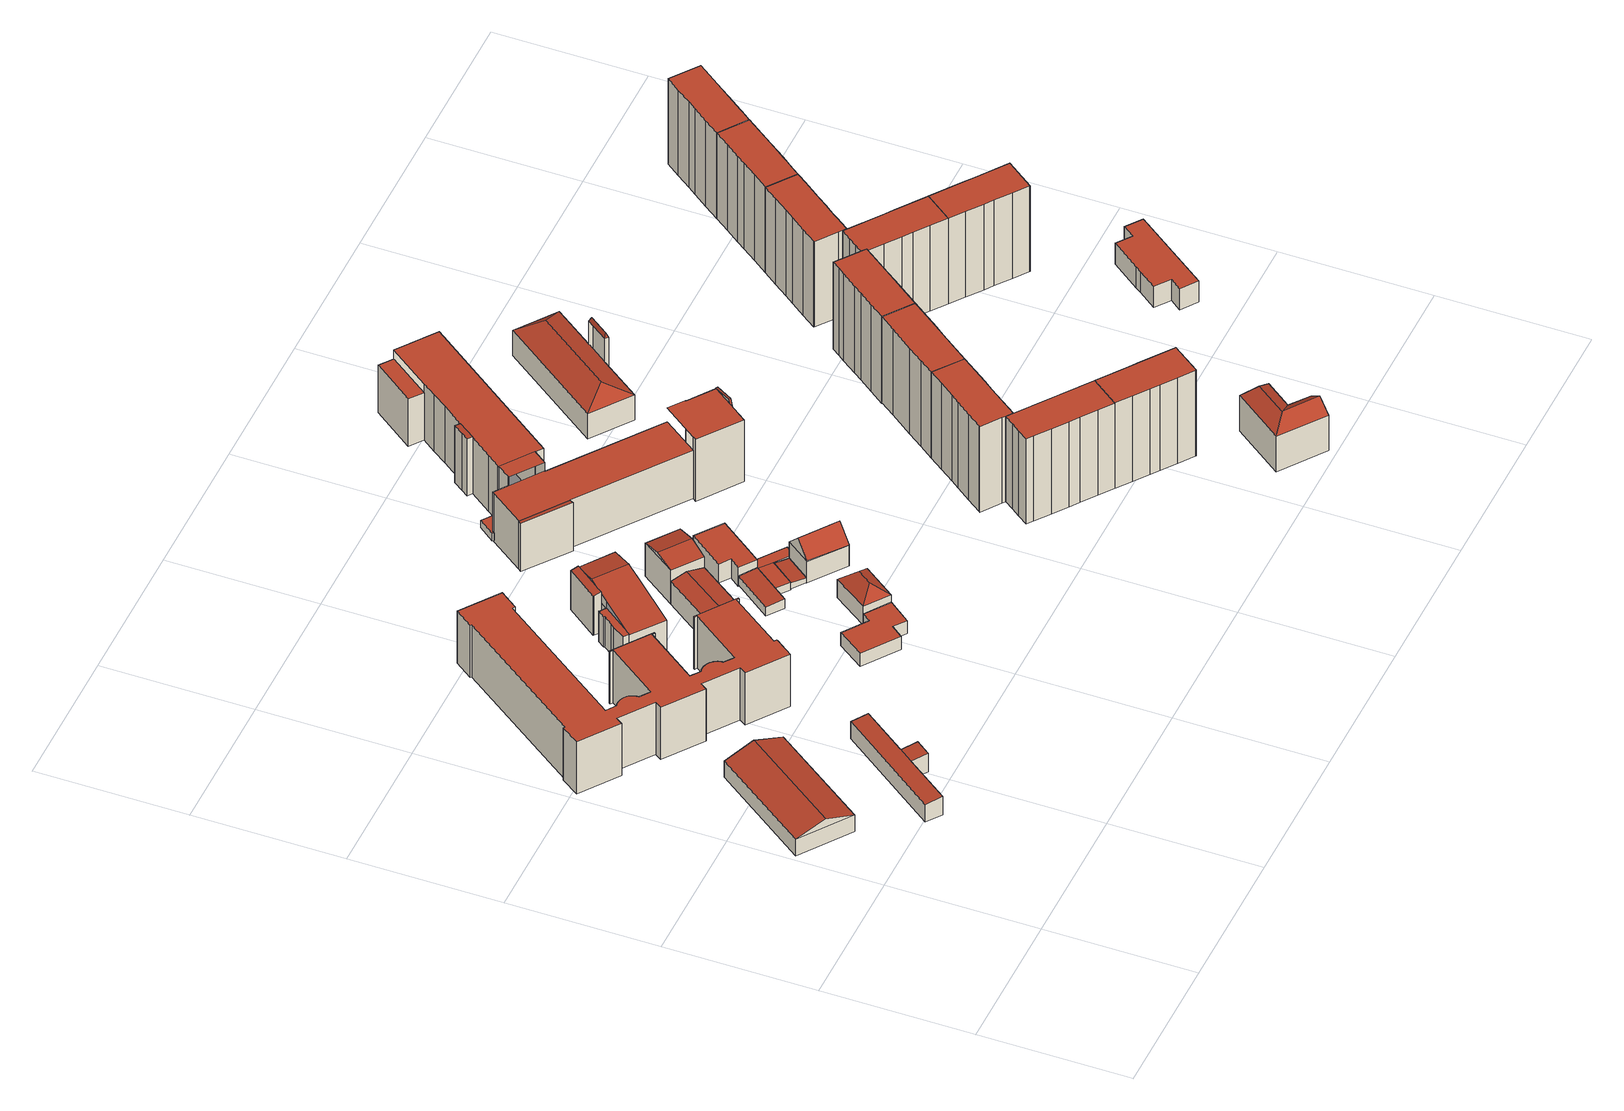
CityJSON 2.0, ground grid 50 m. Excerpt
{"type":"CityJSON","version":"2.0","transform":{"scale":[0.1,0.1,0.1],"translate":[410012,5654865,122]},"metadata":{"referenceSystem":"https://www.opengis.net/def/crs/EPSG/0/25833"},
"CityObjects":{
"building1":{"type":"Building","attributes":{"Dachtyp_tdc":"tdcGableRoof","Gemeindeschluessel":14612000,"Dachneigung":18.66,"QualitaetDacherkennung":89,"Geometrietyp2DReferenz":"3000","measuredHeight":9.84,"function":"31001_2000","roofType":"3100"},"geometry":[{"type":"Solid","lod":"2","boundaries":[[[[0,1,2,3]],[[1,4,5,2]],[[4,6,7,5]],[[6,0,3,7]],[[4,1,8]],[[0,6,9]],[[1,0,9,8]],[[6,4,8,9]],[[3,2,5,7]]]],"semantics":{"surfaces":[{"type":"WallSurface"},{"type":"RoofSurface"},{"type":"GroundSurface"}],"values":[[0,0,0,0,0,0,1,1,2]]}}]},
"building2":{"type":"Building","attributes":{"Gemeindeschluessel":14612000,"Geometrietyp2DReferenz":"3000","function":"31001_2000","roofType":"9999"},"children":["building2-1","building2-2"]},
"building2-1":{"type":"BuildingPart","attributes":{"Dachtyp_tdc":"tdcPolyFlatRoof","Dachneigung":4.93,"QualitaetDacherkennung":61,"Geometrietyp2DReferenz":"3000","measuredHeight":7.39,"roofType":"2100"},"parents":["building2"],"geometry":[{"type":"MultiSurface","lod":"2","boundaries":[[[10,11,12,13]],[[14,15,11,10]],[[15,16,12,11]],[[16,17,13,12]],[[17,16,15,14]]],"semantics":{"surfaces":[{"type":"GroundSurface"},{"type":"WallSurface"},{"type":"RoofSurface"}],"values":[0,1,1,1,2]}}]},
"building2-2":{"type":"BuildingPart","attributes":{"Dachtyp_tdc":"tdcPolyFlatRoof","Dachneigung":3.91,"QualitaetDacherkennung":72,"Geometrietyp2DReferenz":"3000","measuredHeight":7.26,"roofType":"2100"},"parents":["building2"],"geometry":[{"type":"MultiSurface","lod":"2","boundaries":[[[18,19,20,21]],[[19,22,23,20]],[[22,24,25,23]],[[24,26,14,10,25]],[[27,18,21,13,17]],[[27,26,24,22,19,18]],[[21,20,23,25,10,13]]],"semantics":{"surfaces":[{"type":"WallSurface"},{"type":"RoofSurface"},{"type":"GroundSurface"}],"values":[0,0,0,0,0,1,2]}}]},
"building3":{"type":"Building","attributes":{"Dachtyp_tdc":"tdcPolyFlatRoof","Gemeindeschluessel":14612000,"Dachneigung":0,"QualitaetDacherkennung":17,"Geometrietyp2DReferenz":"3000","measuredHeight":20.56,"function":"31001_9998","roofType":"1000"},"geometry":[{"type":"Solid","lod":"2","boundaries":[[[[28,29,30,31]],[[29,32,33,30]],[[32,34,35,33]],[[34,36,37,35]],[[36,38,39,37]],[[38,40,41,39]],[[40,42,43,41]],[[42,44,45,43]],[[44,46,47,45]],[[46,48,49,47]],[[48,50,51,49]],[[50,52,53,51]],[[52,54,55,53]],[[54,56,57,55]],[[56,58,59,57]],[[58,60,61,59]],[[60,62,63,61]],[[62,64,65,63]],[[64,66,67,65]],[[66,68,69,67]],[[68,70,71,69]],[[70,72,73,71]],[[72,74,75,73]],[[74,76,77,75]],[[76,78,79,77]],[[78,80,81,79]],[[80,82,83,81]],[[82,84,85,83]],[[84,86,87,85]],[[86,88,89,87]],[[88,90,91,89]],[[90,92,93,91]],[[92,94,95,93]],[[94,96,97,95]],[[96,98,99,97]],[[98,100,101,99]],[[100,102,103,101]],[[102,104,105,103]],[[104,106,107,105]],[[106,108,109,107]],[[108,110,111,109]],[[110,112,113,111]],[[112,114,115,113]],[[114,116,117,115]],[[116,118,119,117]],[[118,120,121,119]],[[122,123,124,125]],[[123,126,127,124]],[[126,128,129,127]],[[128,130,131,129]],[[130,132,133,131]],[[132,134,135,133]],[[134,136,137,135]],[[136,138,139,137]],[[138,140,141,139]],[[140,142,143,141]],[[142,144,145,143]],[[144,146,147,145]],[[146,148,149,147]],[[148,150,151,149]],[[150,152,153,151]],[[150,148,146,144,142,140,138,136,134,132,130,128,126,123,122,154,155,156,157,158,159,160,161,162,120,118,116,114,112,110,108,106,104,102,100,98,96,94,92,90,88,86,84,82,80,78,76,74,72,70,68,66,64,62,60,58,56,54,52,50,48,46,44,42,40,38,36,34,32,29,28,163,164,165,166,167,168,169,170,171,172,173,174,175,176,177,178,179,180,181,182,183,184,185,186,187,152]],[[153,188,189,190,191,192,193,194,195,196,197,198,199,200,201,202,203,204,205,206,207,208,209,210,211,212,31,30,33,35,37,39,41,43,45,47,49,51,53,55,57,59,61,63,65,67,69,71,73,75,77,79,81,83,85,87,89,91,93,95,97,99,101,103,105,107,109,111,113,115,117,119,121,213,214,215,216,217,218,219,220,221,125,124,127,129,131,133,135,137,139,141,143,145,147,149,151]],[[152,187,188,153]],[[187,186,189,188]],[[186,185,190,189]],[[185,184,191,190]],[[184,183,192,191]],[[183,182,193,192]],[[182,181,194,193]],[[181,180,195,194]],[[180,179,196,195]],[[179,178,197,196]],[[178,177,198,197]],[[177,176,199,198]],[[176,175,200,199]],[[175,174,201,200]],[[174,173,202,201]],[[173,172,203,202]],[[172,171,204,203]],[[171,170,205,204]],[[170,169,206,205]],[[169,168,207,206]],[[168,167,208,207]],[[167,166,209,208]],[[166,165,210,209]],[[165,164,211,210]],[[164,163,212,211]],[[163,28,31,212]],[[120,162,213,121]],[[162,161,214,213]],[[161,160,215,214]],[[160,159,216,215]],[[159,158,217,216]],[[158,157,218,217]],[[157,156,219,218]],[[156,155,220,219]],[[155,154,221,220]],[[154,122,125,221]]]],"semantics":{"surfaces":[{"type":"WallSurface"},{"type":"RoofSurface"},{"type":"GroundSurface"}],"values":[[0,0,0,0,0,0,0,0,0,0,0,0,0,0,0,0,0,0,0,0,0,0,0,0,0,0,0,0,0,0,0,0,0,0,0,0,0,0,0,0,0,0,0,0,0,0,0,0,0,0,0,0,0,0,0,0,0,0,0,0,0,1,2,0,0,0,0,0,0,0,0,0,0,0,0,0,0,0,0,0,0,0,0,0,0,0,0,0,0,0,0,0,0,0,0,0,0,0,0]]}}]},
"building4":{"type":"Building","attributes":{"Dachtyp_tdc":"tdcPolyFlatRoof","Gemeindeschluessel":14612000,"Dachneigung":0,"QualitaetDacherkennung":69,"Geometrietyp2DReferenz":"3000","measuredHeight":5.06,"function":"31001_9998","roofType":"1000"},"geometry":[{"type":"Solid","lod":"2","boundaries":[[[[222,223,224,225]],[[223,226,227,224]],[[226,228,229,227]],[[228,230,231,229]],[[230,232,233,231]],[[232,234,235,233]],[[234,236,237,235]],[[236,222,225,237]],[[236,234,232,230,228,226,223,222]],[[225,224,227,229,231,233,235,237]]]],"semantics":{"surfaces":[{"type":"WallSurface"},{"type":"RoofSurface"},{"type":"GroundSurface"}],"values":[[0,0,0,0,0,0,0,0,1,2]]}}]},
"building5":{"type":"Building","attributes":{"Gemeindeschluessel":14612000,"Geometrietyp2DReferenz":"3000","function":"31001_9998","roofType":"9999"},"children":["building5-1","building5-2","building5-3"]},
"building5-1":{"type":"BuildingPart","attributes":{"Dachtyp_tdc":"tdcPolyFlatRoof","Dachneigung":12.09,"QualitaetDacherkennung":50,"Geometrietyp2DReferenz":"3000","measuredHeight":15.98,"roofType":"2100"},"parents":["building5"],"geometry":[{"type":"MultiSurface","lod":"2","boundaries":[[[238,239,240,241,242,243]],[[244,245,246,247,248,249]],[[245,250,251,246]],[[250,238,243,251]],[[250,245,244,252,253,239,238]],[[243,242,247,246,251]]],"semantics":{"surfaces":[{"type":"WallSurface"},{"type":"RoofSurface"},{"type":"GroundSurface"}],"values":[0,0,0,0,1,2]}}]},
"building5-2":{"type":"BuildingPart","attributes":{"Dachtyp_tdc":"tdcGableRoof","Dachneigung":13.25,"QualitaetDacherkennung":32,"Geometrietyp2DReferenz":"3000","measuredHeight":16.9,"roofType":"3100"},"parents":["building5"],"geometry":[{"type":"MultiSurface","lod":"2","boundaries":[[[254,255,256,257]],[[255,258,259,256]],[[258,260,261,259]],[[260,262,263,261]],[[262,264,265,263]],[[266,248,247,267]],[[241,254,257,242]],[[240,253,268,269,270,271]],[[262,272,273,269,268,252,249,274,275,264]],[[266,276,274,249,248]],[[258,273,272,260]],[[255,270,269,273,258]],[[260,272,262]],[[254,271,270,255]],[[241,240,271,254]],[[257,256,259,261,263,265,267,247,242]]],"semantics":{"surfaces":[{"type":"WallSurface"},{"type":"RoofSurface"},{"type":"GroundSurface"}],"values":[0,0,0,0,0,0,0,1,1,0,0,0,0,0,0,2]}}]},
"building5-3":{"type":"BuildingPart","attributes":{"Dachtyp_tdc":"tdcPolyFlatRoof","Dachneigung":0,"QualitaetDacherkennung":37,"Geometrietyp2DReferenz":"3000","measuredHeight":12,"roofType":"1000"},"parents":["building5"],"geometry":[{"type":"MultiSurface","lod":"2","boundaries":[[[277,278,279,265,264]],[[278,280,281,279]],[[280,282,283,281]],[[282,284,285,283]],[[284,286,287,285]],[[286,288,289,287]],[[288,290,291,289]],[[290,276,266,267,291]],[[290,288,286,284,282,280,278,277,275,276]],[[267,265,279,281,283,285,287,289,291]]],"semantics":{"surfaces":[{"type":"WallSurface"},{"type":"RoofSurface"},{"type":"GroundSurface"}],"values":[0,0,0,0,0,0,0,0,1,2]}}]},
"building6":{"type":"Building","attributes":{"Dachtyp_tdc":"tdcGableRoof","Gemeindeschluessel":14612000,"Dachneigung":13.55,"QualitaetDacherkennung":77,"Geometrietyp2DReferenz":"3000","measuredHeight":10.39,"function":"31001_9998","roofType":"3100"},"geometry":[{"type":"Solid","lod":"2","boundaries":[[[[292,293,294,295]],[[293,296,297,294]],[[296,298,299,297]],[[298,292,295,299]],[[296,293,300]],[[292,298,301]],[[293,292,301,300]],[[298,296,300,301]],[[295,294,297,299]]]],"semantics":{"surfaces":[{"type":"WallSurface"},{"type":"RoofSurface"},{"type":"GroundSurface"}],"values":[[0,0,0,0,0,0,1,1,2]]}}]},
"building7":{"type":"Building","attributes":{"Dachtyp_tdc":"tdcHipRoof","Gemeindeschluessel":14612000,"Dachneigung":39.66,"QualitaetDacherkennung":82,"Geometrietyp2DReferenz":"3000","measuredHeight":11.11,"function":"31001_9998","roofType":"3200"},"geometry":[{"type":"Solid","lod":"2","boundaries":[[[[302,303,304,305]],[[303,306,307,304]],[[306,308,309,307]],[[308,302,305,309]],[[306,303,310]],[[302,308,311]],[[303,302,311,310]],[[308,306,310,311]],[[305,304,307,309]]]],"semantics":{"surfaces":[{"type":"WallSurface"},{"type":"RoofSurface"},{"type":"GroundSurface"}],"values":[[0,0,0,0,1,1,1,1,2]]}}]},
"building8":{"type":"Building","attributes":{"Dachtyp_tdc":"tdcPolyFlatRoof","Gemeindeschluessel":14612000,"Dachneigung":4.74,"QualitaetDacherkennung":78,"Geometrietyp2DReferenz":"3000","measuredHeight":3.82,"function":"31001_9998","roofType":"2100"},"geometry":[{"type":"Solid","lod":"2","boundaries":[[[[312,313,314,315]],[[313,316,317,314]],[[316,318,319,317]],[[318,320,321,319]],[[320,312,315,321]],[[320,318,316,313,312]],[[315,314,317,319,321]]]],"semantics":{"surfaces":[{"type":"WallSurface"},{"type":"RoofSurface"},{"type":"GroundSurface"}],"values":[[0,0,0,0,0,1,2]]}}]},
"building9":{"type":"Building","attributes":{"Dachtyp_tdc":"tdcGableRoof","Gemeindeschluessel":14612000,"Dachneigung":13.02,"QualitaetDacherkennung":73,"Geometrietyp2DReferenz":"3000","measuredHeight":14.77,"function":"31001_9998","roofType":"3100"},"geometry":[{"type":"Solid","lod":"2","boundaries":[[[[322,323,324,325]],[[323,326,327,324]],[[326,328,329,327]],[[328,322,325,329]],[[326,323,330]],[[322,328,331]],[[323,322,331,330]],[[328,326,330,331]],[[325,324,327,329]]]],"semantics":{"surfaces":[{"type":"WallSurface"},{"type":"RoofSurface"},{"type":"GroundSurface"}],"values":[[0,0,0,0,0,0,1,1,2]]}}]},
"building10":{"type":"Building","attributes":{"Dachtyp_tdc":"tdcPolyFlatRoof","Gemeindeschluessel":14612000,"Dachneigung":4.82,"QualitaetDacherkennung":54,"Geometrietyp2DReferenz":"3000","measuredHeight":2.34,"function":"31001_9998","roofType":"2100"},"geometry":[{"type":"Solid","lod":"2","boundaries":[[[[332,333,334,335]],[[333,336,337,334]],[[336,338,339,337]],[[338,332,335,339]],[[338,336,333,332]],[[335,334,337,339]]]],"semantics":{"surfaces":[{"type":"WallSurface"},{"type":"RoofSurface"},{"type":"GroundSurface"}],"values":[[0,0,0,0,1,2]]}}]},
"building11":{"type":"Building","attributes":{"Gemeindeschluessel":14612000,"Geometrietyp2DReferenz":"3000","function":"31001_9998","roofType":"9999"},"children":["building11-1","building11-2"]},
"building11-1":{"type":"BuildingPart","attributes":{"Dachtyp_tdc":"tdcPolyFlatRoof","Dachneigung":0,"QualitaetDacherkennung":67,"Geometrietyp2DReferenz":"3000","measuredHeight":3,"roofType":"1000"},"parents":["building11"],"geometry":[{"type":"MultiSurface","lod":"2","boundaries":[[[340,341,342,343]],[[341,344,345,342]],[[346,347,348,349]],[[347,350,351,348]],[[350,352,353,351]],[[352,340,343,353]],[[352,350,347,346,344,341,340]],[[343,342,345,349,348,351,353]]],"semantics":{"surfaces":[{"type":"WallSurface"},{"type":"RoofSurface"},{"type":"GroundSurface"}],"values":[0,0,0,0,0,0,1,2]}}]},
"building11-2":{"type":"BuildingPart","attributes":{"Dachtyp_tdc":"tdcPolyFlatRoof","Dachneigung":0,"QualitaetDacherkennung":71,"Geometrietyp2DReferenz":"3000","measuredHeight":3,"roofType":"1000"},"parents":["building11"],"geometry":[{"type":"MultiSurface","lod":"2","boundaries":[[[344,354,355,345]],[[354,356,357,355]],[[356,346,349,357]],[[346,356,354,344]],[[345,355,357,349]]],"semantics":{"surfaces":[{"type":"WallSurface"},{"type":"RoofSurface"},{"type":"GroundSurface"}],"values":[0,0,0,1,2]}}]},
"building12":{"type":"Building","attributes":{"Dachtyp_tdc":"tdcPolyFlatRoof","Gemeindeschluessel":14612000,"Dachneigung":0,"QualitaetDacherkennung":77,"Geometrietyp2DReferenz":"3000","measuredHeight":7.5,"function":"31001_9998","roofType":"1000"},"geometry":[{"type":"Solid","lod":"2","boundaries":[[[[358,359,360,361]],[[359,362,363,360]],[[362,364,365,363]],[[364,366,367,365]],[[366,368,369,367]],[[368,370,371,369]],[[370,358,361,371]],[[370,368,366,364,362,359,358]],[[361,360,363,365,367,369,371]]]],"semantics":{"surfaces":[{"type":"WallSurface"},{"type":"RoofSurface"},{"type":"GroundSurface"}],"values":[[0,0,0,0,0,0,0,1,2]]}}]},
"building13":{"type":"Building","attributes":{"Dachtyp_tdc":"tdcFreeFormRoof","Gemeindeschluessel":14612000,"Dachneigung":47.15,"QualitaetDacherkennung":57,"Geometrietyp2DReferenz":"3000","measuredHeight":13.79,"function":"31001_9998","roofType":"5000"},"geometry":[{"type":"Solid","lod":"2","boundaries":[[[[372,373,374,375]],[[373,376,377,374]],[[376,378,379,377]],[[378,380,381,379]],[[380,382,383,381]],[[382,372,375,383]],[[384,385,386,387,388]],[[385,378,389,373,386]],[[372,387,386,373]],[[373,389,376]],[[376,389,378]],[[382,388,387,372]],[[380,384,388,382]],[[378,385,384,380]],[[375,374,377,379,381,383]]]],"semantics":{"surfaces":[{"type":"WallSurface"},{"type":"RoofSurface"},{"type":"GroundSurface"}],"values":[[0,0,0,0,0,0,1,1,0,0,0,0,0,0,2]]}}]},
"building14":{"type":"Building","attributes":{"Dachtyp_tdc":"tdcPolyFlatRoof","Gemeindeschluessel":14612000,"Dachneigung":0,"QualitaetDacherkennung":39,"Geometrietyp2DReferenz":"3000","measuredHeight":2.95,"function":"31001_9998","roofType":"1000"},"geometry":[{"type":"Solid","lod":"2","boundaries":[[[[390,391,392,393]],[[391,394,395,392]],[[394,396,397,395]],[[396,398,399,397]],[[398,400,401,399]],[[400,390,393,401]],[[400,398,396,394,391,390]],[[393,392,395,397,399,401]]]],"semantics":{"surfaces":[{"type":"WallSurface"},{"type":"RoofSurface"},{"type":"GroundSurface"}],"values":[[0,0,0,0,0,0,1,2]]}}]},
"building15":{"type":"Building","attributes":{"Gemeindeschluessel":14612000,"Geometrietyp2DReferenz":"3000","function":"31001_9998","roofType":"9999"},"children":["building15-1","building15-2","building15-3","building15-4","building15-5","building15-6","building15-7","building15-8","building15-9"]},
"building15-1":{"type":"BuildingPart","attributes":{"Dachtyp_tdc":"tdcPolyFlatRoof","Dachneigung":9.56,"QualitaetDacherkennung":42,"Geometrietyp2DReferenz":"3000","measuredHeight":19.15,"roofType":"2100"},"parents":["building15"],"geometry":[{"type":"MultiSurface","lod":"2","boundaries":[[[402,403,404,405]],[[403,406,407,404]],[[408,402,405,409]],[[408,406,403,402]],[[405,404,407,409]]],"semantics":{"surfaces":[{"type":"WallSurface"},{"type":"RoofSurface"},{"type":"GroundSurface"}],"values":[0,0,0,1,2]}}]},
"building15-2":{"type":"BuildingPart","attributes":{"Dachtyp_tdc":"tdcPolyFlatRoof","Dachneigung":0,"QualitaetDacherkennung":58,"Geometrietyp2DReferenz":"3000","measuredHeight":19.04,"roofType":"1000"},"parents":["building15"],"geometry":[{"type":"MultiSurface","lod":"2","boundaries":[[[410,411,412,413]],[[411,414,415,412]],[[416,417,408,409,418]],[[419,420,421,407,406]],[[420,422,423,421]],[[422,424,425,423]],[[424,422,420,419,417,416,426,414,411,410,427]],[[428,413,412,415,429,418,409,407,421,423,425]]],"semantics":{"surfaces":[{"type":"WallSurface"},{"type":"RoofSurface"},{"type":"GroundSurface"}],"values":[0,0,0,0,0,0,1,2]}}]},
"building15-3":{"type":"BuildingPart","attributes":{"Dachtyp_tdc":"tdcPolyFlatRoof","Dachneigung":0,"QualitaetDacherkennung":59,"Geometrietyp2DReferenz":"3000","measuredHeight":22.37,"roofType":"1000"},"parents":["building15"],"geometry":[{"type":"MultiSurface","lod":"2","boundaries":[[[430,431,432,433,434]],[[431,435,436,432]],[[435,437,438,436]],[[439,440,441,442]],[[440,443,444,441]],[[443,445,446,444]],[[445,447,448,446]],[[449,450,451,452]],[[450,453,454,451]],[[453,455,456,457,454]],[[455,453,450,449,447,445,443,440,439,437,435,431,430]],[[433,432,436,438,442,441,444,446,448,452,451,454,457]]],"semantics":{"surfaces":[{"type":"WallSurface"},{"type":"RoofSurface"},{"type":"GroundSurface"}],"values":[0,0,0,0,0,0,0,0,0,0,1,2]}}]},
"building15-4":{"type":"BuildingPart","attributes":{"Dachtyp_tdc":"tdcPolyFlatRoof","Dachneigung":0,"QualitaetDacherkennung":52,"Geometrietyp2DReferenz":"3000","measuredHeight":24.45,"roofType":"1000"},"parents":["building15"],"geometry":[{"type":"MultiSurface","lod":"2","boundaries":[[[458,459,460,461,462]],[[459,463,464,465,460]],[[466,467,468,469,470]],[[467,471,472,468]],[[471,473,416,418,472]],[[474,473,471,467,466,475,463,459,458]],[[461,460,465,469,468,472,418,429,476]]],"semantics":{"surfaces":[{"type":"WallSurface"},{"type":"RoofSurface"},{"type":"GroundSurface"}],"values":[0,0,0,0,0,1,2]}}]},
"building15-5":{"type":"BuildingPart","attributes":{"Dachtyp_tdc":"tdcHipAndGableRoof","Dachneigung":39.33,"QualitaetDacherkennung":17,"Geometrietyp2DReferenz":"3000","measuredHeight":7.42,"roofType":"5000"},"parents":["building15"],"geometry":[{"type":"MultiSurface","lod":"2","boundaries":[[[477,478,415,429]],[[478,479,480,415]],[[479,481,482,480]],[[481,483,484,482]],[[483,462,461,484]],[[483,481,485]],[[481,479,478,477,486,485]],[[486,462,483,485]],[[429,415,480,482,484,461,476]]],"semantics":{"surfaces":[{"type":"WallSurface"},{"type":"RoofSurface"},{"type":"GroundSurface"}],"values":[0,0,0,0,0,1,1,1,2]}}]},
"building15-6":{"type":"BuildingPart","attributes":{"Dachtyp_tdc":"tdcPolyFlatRoof","Dachneigung":6.95,"QualitaetDacherkennung":40,"Geometrietyp2DReferenz":"3000","measuredHeight":22.68,"roofType":"2100"},"parents":["building15"],"geometry":[{"type":"MultiSurface","lod":"2","boundaries":[[[487,449,452]],[[488,489,490,448,447]],[[489,491,492,490]],[[491,493,494,492]],[[493,487,452,494]],[[493,491,489,488,487]],[[452,448,490,492,494]]],"semantics":{"surfaces":[{"type":"WallSurface"},{"type":"RoofSurface"},{"type":"GroundSurface"}],"values":[0,0,0,0,0,1,2]}}]},
"building15-7":{"type":"BuildingPart","attributes":{"Dachtyp_tdc":"tdcGableRoof","Dachneigung":69.38,"QualitaetDacherkennung":6,"Geometrietyp2DReferenz":"3000","measuredHeight":26.01,"roofType":"3100"},"parents":["building15"],"geometry":[{"type":"MultiSurface","lod":"2","boundaries":[[[495,496,497,498]],[[499,500,501,502]],[[496,499,502,475,470]],[[464,463,501,500,495]],[[495,500,499,496]],[[497,469,465,498]],[[496,470,469,497]],[[464,495,498,465]]],"semantics":{"surfaces":[{"type":"WallSurface"},{"type":"RoofSurface"},{"type":"GroundSurface"}],"values":[0,1,1,0,0,2,0,0]}}]},
"building15-8":{"type":"BuildingPart","attributes":{"Dachtyp_tdc":"tdcPolyFlatRoof","Dachneigung":0,"QualitaetDacherkennung":65,"Geometrietyp2DReferenz":"3000","measuredHeight":22.49,"roofType":"1000"},"parents":["building15"],"geometry":[{"type":"MultiSurface","lod":"2","boundaries":[[[503,504,428,425,424]],[[504,505,439,442,428]],[[506,507,410,413,438,437]],[[504,507,506,505,504,503]],[[425,428,442,438,413,428]]],"semantics":{"surfaces":[{"type":"WallSurface"},{"type":"RoofSurface"},{"type":"GroundSurface"}],"values":[0,0,0,1,2]}}]},
"building15-9":{"type":"BuildingPart","attributes":{"Dachtyp_tdc":"tdcPolyFlatRoof","Dachneigung":0,"QualitaetDacherkennung":38,"Geometrietyp2DReferenz":"3000","measuredHeight":18.73,"roofType":"1000"},"parents":["building15"],"geometry":[{"type":"MultiSurface","lod":"2","boundaries":[[[456,508,509,457]],[[508,510,511,509]],[[510,434,433,511]],[[434,510,508,456]],[[457,509,511,433]]],"semantics":{"surfaces":[{"type":"WallSurface"},{"type":"RoofSurface"},{"type":"GroundSurface"}],"values":[0,0,0,1,2]}}]},
"building16":{"type":"Building","attributes":{"Dachtyp_tdc":"tdcPolyFlatRoof","Gemeindeschluessel":14612000,"Dachneigung":0,"QualitaetDacherkennung":45,"Geometrietyp2DReferenz":"3000","measuredHeight":33.76,"function":"31001_9998","roofType":"1000"},"geometry":[{"type":"Solid","lod":"2","boundaries":[[[[512,513,514,515]],[[513,516,517,514]],[[516,518,519,517]],[[518,520,521,519]],[[518,516,513,512,522,523,524,525,526,527,528,529,530,520]],[[521,531,532,533,534,535,536,537,538,539,515,514,517,519]],[[520,530,531,521]],[[530,529,532,531]],[[529,528,533,532]],[[528,527,534,533]],[[527,526,535,534]],[[526,525,536,535]],[[525,524,537,536]],[[524,523,538,537]],[[523,522,539,538]],[[522,512,515,539]]]],"semantics":{"surfaces":[{"type":"WallSurface"},{"type":"RoofSurface"},{"type":"GroundSurface"}],"values":[[0,0,0,0,1,2,0,0,0,0,0,0,0,0,0,0]]}}]},
"building17":{"type":"Building","attributes":{"Dachtyp_tdc":"tdcPolyFlatRoof","Gemeindeschluessel":14612000,"Dachneigung":0,"QualitaetDacherkennung":43,"Geometrietyp2DReferenz":"3000","measuredHeight":33.94,"function":"31001_9998","roofType":"1000"},"geometry":[{"type":"Solid","lod":"2","boundaries":[[[[540,541,542,543]],[[541,544,545,542]],[[544,546,547,545]],[[546,548,549,547]],[[548,550,551,549]],[[550,552,553,551]],[[552,554,555,553]],[[554,556,557,555]],[[556,558,559,557]],[[558,560,561,559]],[[562,563,564,565]],[[563,540,543,564]],[[563,562,560,558,556,554,552,550,548,546,544,541,540]],[[543,542,545,547,549,551,553,555,557,559,561,565,564]],[[560,562,565,561]]]],"semantics":{"surfaces":[{"type":"WallSurface"},{"type":"RoofSurface"},{"type":"GroundSurface"}],"values":[[0,0,0,0,0,0,0,0,0,0,0,0,1,2,0]]}}]},
"building18":{"type":"Building","attributes":{"Dachtyp_tdc":"tdcPolyFlatRoof","Gemeindeschluessel":14612000,"Dachneigung":0,"QualitaetDacherkennung":38,"Geometrietyp2DReferenz":"3000","measuredHeight":33.89,"function":"31001_9998","roofType":"1000"},"geometry":[{"type":"Solid","lod":"2","boundaries":[[[[566,567,568,569]],[[567,570,571,568]],[[570,572,573,571]],[[572,574,575,573]],[[574,576,577,575]],[[576,578,579,577]],[[578,580,581,579]],[[580,582,583,581]],[[582,584,585,583]],[[584,586,587,585]],[[586,566,569,587]],[[586,584,582,580,578,576,574,572,570,567,566]],[[569,568,571,573,575,577,579,581,583,585,587]]]],"semantics":{"surfaces":[{"type":"WallSurface"},{"type":"RoofSurface"},{"type":"GroundSurface"}],"values":[[0,0,0,0,0,0,0,0,0,0,0,1,2]]}}]},
"building19":{"type":"Building","attributes":{"Dachtyp_tdc":"tdcPolyFlatRoof","Gemeindeschluessel":14612000,"Dachneigung":0,"QualitaetDacherkennung":43,"Geometrietyp2DReferenz":"3000","measuredHeight":33.94,"function":"31001_9998","roofType":"1000"},"geometry":[{"type":"Solid","lod":"2","boundaries":[[[[588,589,590,591]],[[589,592,593,590]],[[592,594,595,593]],[[594,596,597,595]],[[596,598,599,597]],[[598,600,601,599]],[[600,562,565,601]],[[562,560,561,565]],[[560,588,591,561]],[[560,562,600,598,596,594,592,589,588]],[[591,590,593,595,597,599,601,565,561]]]],"semantics":{"surfaces":[{"type":"WallSurface"},{"type":"RoofSurface"},{"type":"GroundSurface"}],"values":[[0,0,0,0,0,0,0,0,0,1,2]]}}]},
"building20":{"type":"Building","attributes":{"Dachtyp_tdc":"tdcFreeFormRoof","Gemeindeschluessel":14612000,"Dachneigung":36.75,"QualitaetDacherkennung":88,"Geometrietyp2DReferenz":"3000","measuredHeight":17.77,"function":"31001_9998","roofType":"5000"},"geometry":[{"type":"Solid","lod":"2","boundaries":[[[[602,603,604,605]],[[603,606,607,604]],[[606,608,609,607]],[[608,610,611,609]],[[610,612,613,611]],[[612,602,605,613]],[[614,612,610]],[[615,614,610,608]],[[616,615,608,606]],[[616,606,603]],[[615,616,603,602]],[[614,615,602,612]],[[605,604,607,609,611,613]]]],"semantics":{"surfaces":[{"type":"WallSurface"},{"type":"RoofSurface"},{"type":"GroundSurface"}],"values":[[0,0,0,0,0,0,0,1,1,1,1,1,2]]}}]},
"building21":{"type":"Building","attributes":{"Gemeindeschluessel":14612000,"Geometrietyp2DReferenz":"3000","function":"31001_9998","roofType":"9999"},"children":["building21-1","building21-2"]},
"building21-1":{"type":"BuildingPart","attributes":{"Dachtyp_tdc":"tdcFreeFormRoof","Dachneigung":69.33,"QualitaetDacherkennung":20,"Geometrietyp2DReferenz":"3000","measuredHeight":20.82,"roofType":"5000"},"parents":["building21"],"geometry":[{"type":"MultiSurface","lod":"2","boundaries":[[[617,618,619,620,621]],[[618,622,623,619]],[[622,624,625,626,623]],[[620,619,623,626]],[[627,624,622]],[[628,627,622,618]],[[628,618,617]],[[627,628,617,624]]],"semantics":{"surfaces":[{"type":"WallSurface"},{"type":"GroundSurface"},{"type":"RoofSurface"}],"values":[0,0,0,1,2,2,2,2]}}]},
"building21-2":{"type":"BuildingPart","attributes":{"Dachtyp_tdc":"tdcHipRoof","Dachneigung":28.85,"QualitaetDacherkennung":74,"Geometrietyp2DReferenz":"3000","measuredHeight":14.29,"roofType":"3200"},"parents":["building21"],"geometry":[{"type":"MultiSurface","lod":"2","boundaries":[[[625,629,630,626]],[[629,631,632,630]],[[631,633,634,632]],[[633,635,636,634]],[[635,637,638,636]],[[637,621,620,638]],[[637,635,639]],[[633,631,640]],[[635,633,640,639]],[[631,629,625,621,637,639,640]],[[626,630,632,634,636,638,620]]],"semantics":{"surfaces":[{"type":"WallSurface"},{"type":"RoofSurface"},{"type":"GroundSurface"}],"values":[0,0,0,0,0,0,1,1,1,1,2]}}]},
"building22":{"type":"Building","attributes":{"Dachtyp_tdc":"tdcPolyFlatRoof","Gemeindeschluessel":14612000,"Dachneigung":0,"QualitaetDacherkennung":40,"Geometrietyp2DReferenz":"3000","measuredHeight":34.4,"function":"31001_9998","roofType":"1000"},"geometry":[{"type":"Solid","lod":"2","boundaries":[[[[596,594,641,642]],[[594,643,644,641]],[[643,645,646,644]],[[645,647,648,646]],[[647,649,650,648]],[[649,651,652,650]],[[651,653,654,652]],[[653,655,656,654]],[[655,657,658,656]],[[657,659,660,658]],[[659,661,662,660]],[[661,663,664,662]],[[663,596,642,664]],[[663,661,659,657,655,653,651,649,647,645,643,594,596]],[[642,641,644,646,648,650,652,654,656,658,660,662,664]]]],"semantics":{"surfaces":[{"type":"WallSurface"},{"type":"RoofSurface"},{"type":"GroundSurface"}],"values":[[0,0,0,0,0,0,0,0,0,0,0,0,0,1,2]]}}]},
"building23":{"type":"Building","attributes":{"Dachtyp_tdc":"tdcPolyFlatRoof","Gemeindeschluessel":14612000,"Dachneigung":0,"QualitaetDacherkennung":46,"Geometrietyp2DReferenz":"3000","measuredHeight":33.79,"function":"31001_9998","roofType":"1000"},"geometry":[{"type":"Solid","lod":"2","boundaries":[[[[665,666,667,668]],[[666,669,670,667]],[[669,671,672,670]],[[671,673,674,672]],[[673,675,676,674]],[[675,677,678,676]],[[677,679,680,678]],[[679,681,682,680]],[[681,683,684,682]],[[683,685,686,684]],[[685,687,688,686]],[[687,689,690,688]],[[689,691,692,690]],[[691,665,668,692]],[[691,689,687,685,683,681,679,677,675,673,671,669,666,665]],[[668,667,670,672,674,676,678,680,682,684,686,688,690,692]]]],"semantics":{"surfaces":[{"type":"WallSurface"},{"type":"RoofSurface"},{"type":"GroundSurface"}],"values":[[0,0,0,0,0,0,0,0,0,0,0,0,0,0,1,2]]}}]},
"building24":{"type":"Building","attributes":{"Dachtyp_tdc":"tdcPolyFlatRoof","Gemeindeschluessel":14612000,"Dachneigung":0,"QualitaetDacherkennung":49,"Geometrietyp2DReferenz":"3000","measuredHeight":33.79,"function":"31001_9998","roofType":"1000"},"geometry":[{"type":"Solid","lod":"2","boundaries":[[[[693,694,695,696]],[[694,697,698,695]],[[697,699,700,698]],[[699,701,702,700]],[[701,703,704,702]],[[703,705,706,704]],[[705,707,708,706]],[[707,709,710,708]],[[709,711,712,710]],[[711,713,714,712]],[[713,715,716,714]],[[715,717,718,716]],[[717,719,720,718]],[[719,721,722,720]],[[721,723,724,722]],[[723,725,726,724]],[[725,727,728,726]],[[727,729,730,728]],[[729,731,732,730]],[[731,693,696,732]],[[731,729,727,725,723,721,719,717,715,713,711,709,707,705,703,701,699,697,694,693]],[[696,695,698,700,702,704,706,708,710,712,714,716,718,720,722,724,726,728,730,732]]]],"semantics":{"surfaces":[{"type":"WallSurface"},{"type":"RoofSurface"},{"type":"GroundSurface"}],"values":[[0,0,0,0,0,0,0,0,0,0,0,0,0,0,0,0,0,0,0,0,1,2]]}}]},
"building25":{"type":"Building","attributes":{"Dachtyp_tdc":"tdcPolyFlatRoof","Gemeindeschluessel":14612000,"Dachneigung":0,"QualitaetDacherkennung":41,"Geometrietyp2DReferenz":"3000","measuredHeight":33.87,"function":"31001_9998","roofType":"1000"},"geometry":[{"type":"Solid","lod":"2","boundaries":[[[[689,687,688,690]],[[687,733,734,688]],[[733,735,736,734]],[[735,737,738,736]],[[737,739,740,738]],[[739,741,742,740]],[[741,743,744,742]],[[743,745,746,744]],[[745,747,748,746]],[[747,749,750,748]],[[749,689,690,750]],[[749,747,745,743,741,739,737,735,733,687,689]],[[690,688,734,736,738,740,742,744,746,748,750]]]],"semantics":{"surfaces":[{"type":"WallSurface"},{"type":"RoofSurface"},{"type":"GroundSurface"}],"values":[[0,0,0,0,0,0,0,0,0,0,0,1,2]]}}]},
"building26":{"type":"Building","attributes":{"Dachtyp_tdc":"tdcPolyFlatRoof","Gemeindeschluessel":14612000,"Dachneigung":0,"QualitaetDacherkennung":81,"Geometrietyp2DReferenz":"3000","measuredHeight":8.24,"function":"31001_9998","roofType":"1000"},"geometry":[{"type":"Solid","lod":"2","boundaries":[[[[751,752,753,754]],[[752,755,756,753]],[[755,757,758,756]],[[757,759,760,758]],[[759,761,762,760]],[[761,763,764,762]],[[763,765,766,764]],[[765,767,768,766]],[[767,769,770,768]],[[769,751,754,770]],[[769,767,765,763,761,759,757,755,752,751]],[[754,753,756,758,760,762,764,766,768,770]]]],"semantics":{"surfaces":[{"type":"WallSurface"},{"type":"RoofSurface"},{"type":"GroundSurface"}],"values":[[0,0,0,0,0,0,0,0,0,0,1,2]]}}]},
"building27":{"type":"Building","attributes":{"Dachtyp_tdc":"tdcPolyFlatRoof","Gemeindeschluessel":14612000,"Dachneigung":0,"QualitaetDacherkennung":40,"Geometrietyp2DReferenz":"3000","measuredHeight":33.91,"function":"31001_9998","roofType":"1000"},"geometry":[{"type":"Solid","lod":"2","boundaries":[[[[771,772,773,706]],[[772,774,775,773]],[[774,776,777,775]],[[776,778,779,777]],[[778,780,781,779]],[[780,782,783,781]],[[782,784,785,783]],[[784,786,787,785]],[[786,788,789,787]],[[788,790,791,789]],[[790,792,793,791]],[[792,794,708,793]],[[794,771,706,708]],[[794,792,790,788,786,784,782,780,778,776,774,772,771]],[[706,773,775,777,779,781,783,785,787,789,791,793,708]]]],"semantics":{"surfaces":[{"type":"WallSurface"},{"type":"RoofSurface"},{"type":"GroundSurface"}],"values":[[0,0,0,0,0,0,0,0,0,0,0,0,0,1,2]]}}]},
"building28":{"type":"Building","attributes":{"Dachtyp_tdc":"tdcPolyFlatRoof","Gemeindeschluessel":14612000,"Dachneigung":0,"QualitaetDacherkennung":47,"Geometrietyp2DReferenz":"3000","measuredHeight":33.87,"function":"31001_9998","roofType":"1000"},"geometry":[{"type":"Solid","lod":"2","boundaries":[[[[795,796,797,781]],[[796,798,799,797]],[[798,800,801,799]],[[800,802,803,801]],[[802,804,805,803]],[[804,806,807,805]],[[806,808,809,807]],[[808,810,811,809]],[[810,812,813,811]],[[812,814,815,813]],[[814,816,817,815]],[[816,818,819,817]],[[818,820,783,819]],[[820,795,781,783]],[[820,818,816,814,812,810,808,806,804,802,800,798,796,795]],[[781,797,799,801,803,805,807,809,811,813,815,817,819,783]]]],"semantics":{"surfaces":[{"type":"WallSurface"},{"type":"RoofSurface"},{"type":"GroundSurface"}],"values":[[0,0,0,0,0,0,0,0,0,0,0,0,0,0,1,2]]}}]}
},
"vertices":[
[0,781,93],[237,1107,93],[237,1107,29],[0,781,29],[401,988,93],[401,988,29],[165,662,93],[165,662,29],[319,1048,127],[83,721,127],
[458,640,46],[506,604,46],[470,555,46],[422,591,46],[458,640,115],[506,604,120],[470,555,120],[422,591,115],
[314,444,118],[265,480,114],[265,480,46],[314,444,46],[517,822,114],[517,822,46],[566,786,118],[566,786,46],[458,640,118],[422,591,118],
[270,1417,215],[271,1414,215],[271,1414,9],[270,1417,9],[273,1411,215],[273,1411,9],[274,1408,215],[274,1408,9],[275,1405,215],[275,1405,9],[275,1402,215],[275,1402,9],[276,1398,215],[276,1398,9],[276,1394,215],[276,1394,9],[300,1377,215],[300,1377,9],[308,1371,215],[308,1371,9],[432,1542,215],[432,1542,9],[424,1548,215],[424,1548,9],[427,1552,215],[427,1552,9],[552,1461,215],[552,1461,9],[549,1457,215],[549,1457,9],[541,1463,215],[541,1463,9],[417,1292,215],[417,1292,9],[425,1286,215],[425,1286,9],[448,1269,215],[448,1269,9],[452,1270,215],[452,1270,9],[455,1271,215],[455,1271,9],[459,1271,215],[459,1271,9],[462,1271,215],[462,1271,9],[465,1271,215],[465,1271,9],[469,1271,215],[469,1271,9],[472,1270,215],[472,1270,9],[475,1269,215],[475,1269,9],[479,1268,215],[479,1268,9],[482,1267,215],[482,1267,9],[485,1266,215],[485,1266,9],[488,1264,215],[488,1264,9],[491,1262,215],[491,1262,9],[494,1260,215],[494,1260,9],[496,1257,215],[496,1257,9],[499,1255,215],[499,1255,9],[501,1252,215],[501,1252,9],[503,1249,215],[503,1249,9],[505,1247,215],[505,1247,9],[506,1244,215],[506,1244,9],[508,1240,215],[508,1240,9],[509,1237,215],[509,1237,9],[510,1234,215],[510,1234,9],[510,1231,215],[510,1231,9],[511,1227,215],[511,1227,9],[511,1224,215],[511,1224,9],[535,1206,215],[535,1206,9],[543,1201,215],[543,1201,9],[617,1055,215],[491,1147,215],[491,1147,9],[617,1055,9],[506,1169,215],[506,1169,9],[398,1247,215],[398,1247,9],[383,1226,215],[383,1226,9],[256,1317,215],[256,1317,9],[271,1339,215],[271,1339,9],[163,1418,215],[163,1418,9],[148,1396,215],[148,1396,9],[22,1487,215],[22,1487,9],[65,1547,215],[65,1547,9],[69,1544,215],[69,1544,9],[377,1968,215],[377,1968,9],[373,1971,215],[373,1971,9],[417,2031,215],[417,2031,9],[541,1940,215],[541,1940,9],[658,1113,215],[660,1116,215],[652,1122,215],[776,1293,215],[784,1287,215],[787,1291,215],[662,1381,215],[659,1377,215],[667,1372,215],[268,1420,215],[266,1423,215],[264,1426,215],[262,1428,215],[260,1430,215],[257,1432,215],[256,1433,215],[253,1435,215],[250,1437,215],[247,1438,215],[244,1439,215],[241,1440,215],[237,1441,215],[234,1442,215],[231,1442,215],[228,1442,215],[224,1442,215],[221,1442,215],[218,1441,215],[214,1440,215],[190,1457,215],[182,1462,215],[490,1886,215],[498,1880,215],[500,1883,215],[500,1883,9],[498,1880,9],[490,1886,9],[182,1462,9],[190,1457,9],[214,1440,9],[218,1441,9],[221,1442,9],[224,1442,9],[228,1442,9],[231,1442,9],[234,1442,9],[237,1441,9],[241,1440,9],[244,1439,9],[247,1438,9],[250,1437,9],[253,1435,9],[256,1433,9],[257,1432,9],[260,1430,9],[262,1428,9],[264,1426,9],[266,1423,9],[268,1420,9],[667,1372,9],[659,1377,9],[662,1381,9],[787,1291,9],[784,1287,9],[776,1293,9],[652,1122,9],[660,1116,9],[658,1113,9],
[953,870,109],[922,830,109],[922,830,58],[953,870,58],[808,913,109],[808,913,58],[870,1000,109],[870,1000,58],[951,943,109],[951,943,58],[971,971,109],[971,971,58],[1050,914,109],[1050,914,58],[993,840,109],[993,840,58],
[740,1805,183],[761,1790,189],[761,1790,184],[761,1790,146],[761,1790,29],[740,1805,29],[682,1684,189],[664,1698,184],[664,1698,29],[682,1684,29],[682,1684,146],[682,1684,185],[661,1700,183],[661,1700,29],[692,1697,189],[746,1769,189],
[864,1715,146],[825,1663,146],[825,1663,29],[864,1715,29],[811,1645,146],[811,1645,29],[784,1608,146],[784,1608,29],[686,1477,146],[686,1477,29],[584,1553,146],[584,1553,29],[664,1660,146],[664,1660,29],[715,1728,198],[817,1653,198],[825,1663,196],[864,1715,184],[784,1608,185],[811,1645,196],[664,1660,178],[590,1561,149],[664,1660,149],
[584,1553,149],[566,1566,149],[566,1566,29],[595,1607,149],[595,1607,29],[606,1620,149],[606,1620,29],[628,1650,149],[628,1650,29],[626,1652,149],[626,1652,29],[643,1675,149],[643,1675,29],[645,1673,149],[645,1673,29],
[959,1471,129],[842,1309,129],[842,1309,39],[959,1471,39],[748,1377,129],[748,1377,39],[865,1539,129],[865,1539,39],[793,1344,143],[909,1507,143],
[971,971,138],[1053,1087,136],[1053,1087,66],[971,971,66],[1133,1026,135],[1133,1026,66],[1050,914,137],[1050,914,66],[1069,1024,177],[1034,976,177],
[960,1216,92],[909,1255,87],[909,1255,54],[960,1216,54],[1005,1382,87],[1005,1382,54],[1056,1343,92],[1056,1343,54],[995,1262,92],[995,1262,54],
[959,1471,171],[865,1539,171],[865,1539,40],[959,1471,40],[948,1654,171],[948,1654,40],[1045,1584,171],[1045,1584,40],[907,1597,188],[1002,1528,188],
[1098,1309,86],[1141,1277,81],[1141,1277,62],[1098,1309,62],[1081,1197,81],[1081,1197,62],[1038,1229,86],[1038,1229,62],
[1153,1268,88],[1141,1277,88],[1141,1277,58],[1153,1268,58],[1098,1309,88],[1098,1309,58],[1056,1343,88],[1078,1372,88],[1078,1372,58],[1056,1343,58],[1082,1369,88],[1082,1369,58],[1177,1299,88],[1177,1299,58],
[1038,1229,88],[1038,1229,58],[995,1262,88],[995,1262,58],
[1056,1343,122],[1005,1382,122],[1005,1382,47],[1056,1343,47],[1030,1415,122],[1030,1415,47],[995,1441,122],[995,1441,47],[1082,1557,122],[1082,1557,47],[1168,1493,122],[1168,1493,47],[1078,1372,122],[1078,1372,47],
[1081,1197,146],[1141,1277,146],[1141,1277,64],[1081,1197,64],[1153,1268,146],[1153,1268,64],[1256,1194,146],[1256,1194,64],[1194,1109,146],[1194,1109,64],[1079,1195,146],[1079,1195,64],[1194,1109,148],[1225,1151,202],[1110,1236,202],[1081,1197,152],[1079,1195,150],[1153,1268,147],
[931,2133,65],[926,2126,65],[926,2126,36],[931,2133,36],[922,2130,65],[922,2130,36],[962,2184,65],[962,2184,36],[1010,2149,65],[1010,2149,36],[975,2100,65],[975,2100,36],
[979,1897,221],[836,2003,221],[836,2003,30],[979,1897,30],[844,2014,219],[844,2014,30],[987,1909,219],[987,1909,30],
[1075,2027,220],[1075,2026,220],[1075,2026,30],[1075,2027,30],[1412,1779,220],[1412,1779,30],[1326,1660,220],[987,1909,220],[1326,1660,30],[844,2014,220],[926,2126,220],[926,2126,30],[931,2133,220],[931,2133,30],[975,2101,220],[975,2101,30],[1412,1778,220],[975,2100,220],[975,2100,30],[1412,1778,30],
[1361,2626,253],[1486,2534,253],[1486,2534,30],[1361,2626,30],[1361,2626,217],[1131,2053,253],[1131,2053,30],[1107,2071,253],[1107,2071,30],[1007,2145,253],[1010,2149,253],[1010,2149,30],[1007,2145,30],[1012,2150,253],[1012,2150,30],[1042,2191,253],[1042,2191,30],[1096,2265,253],[1096,2265,30],[1137,2321,253],[1189,2391,253],[1189,2391,30],[1137,2321,30],[1223,2440,253],[1223,2440,30],[1258,2486,253],[1258,2486,217],[1258,2486,30],
[1464,1740,274],[1463,1740,274],[1463,1740,30],[1464,1740,30],[1464,1740,101],[1546,1679,274],[1546,1679,149],[1546,1679,30],[1471,1576,274],[1451,1549,274],[1451,1549,30],[1471,1576,30],[1471,1576,149],[1317,1648,274],[1317,1648,30],[1326,1660,274],[1412,1778,274],[1499,1614,274],[1450,1751,30],
[1412,1778,65],[1412,1779,65],[1438,1759,92],[1438,1759,30],[1455,1782,92],[1455,1782,30],[1481,1763,101],[1481,1763,30],[1456,1760,104],[1450,1751,104],
[1137,2321,254],[1096,2265,254],[1081,2276,256],[1081,2276,30],[1097,2298,256],[1097,2298,30],[1122,2332,256],[1122,2332,30],
[1552,1675,149],[1476,1573,149],[1476,1573,30],[1552,1675,30],[1507,1615,290],[1552,1675,276],[1546,1679,276],[1502,1619,290],
[975,2101,255],[975,2100,255],[1007,2145,255],[1107,2071,255],[1075,2027,255],
[1215,2519,217],[1215,2519,30],[1318,2658,217],[1318,2658,30],
[1701,586,411],[1671,608,411],[1671,608,74],[1701,586,74],[1623,643,411],[1623,643,74],[1574,680,411],[1574,680,74],[1553,695,411],[1553,695,74],[1751,549,411],[1797,515,411],[1866,608,411],[1771,678,411],[1737,703,411],[1642,773,411],[1621,788,411],[1598,757,411],[1577,728,411],[1577,728,74],[1598,757,74],[1621,788,74],[1642,773,74],[1737,703,74],[1771,678,74],[1866,608,74],[1797,515,74],[1751,549,74],
[1714,871,412],[1642,773,412],[1642,773,73],[1714,871,73],[1621,788,412],[1621,788,73],[1612,795,412],[1612,795,73],[1549,841,412],[1549,841,73],[1552,844,412],[1552,844,73],[1587,892,412],[1587,892,73],[1623,940,412],[1623,940,73],[1644,968,412],[1644,968,73],[1680,1017,412],[1680,1017,73],[1715,1064,412],[1715,1064,73],[1806,996,412],[1738,903,412],[1738,903,73],[1806,996,73],
[1797,515,412],[1866,608,412],[1866,608,73],[1797,515,73],[1961,538,412],[1961,538,73],[1994,514,412],[1994,514,73],[2091,443,412],[2091,443,73],[2022,349,412],[2022,349,73],[2020,350,412],[2020,350,73],[1970,387,412],[1970,387,73],[1922,422,412],[1922,422,73],[1895,443,412],[1895,443,73],[1846,478,412],[1846,478,73],
[1751,1113,412],[1787,1162,412],[1787,1162,73],[1751,1113,73],[1845,1240,412],[1845,1240,73],[1883,1292,412],[1883,1292,73],[1975,1224,412],[1975,1224,73],[1903,1126,412],[1903,1126,73],[1879,1094,412],[1879,1094,73],
[2054,108,206],[2178,277,206],[2178,277,66],[2054,108,66],[2259,218,206],[2259,218,66],[2194,130,206],[2194,130,66],[2258,83,206],[2258,83,66],[2199,2,206],[2199,2,66],[2228,42,244],[2124,119,244],[2200,223,244],
[1690,2143,261],[1700,2135,261],[1700,2135,69],[1690,2143,69],[1690,2143,168],[1645,2061,261],[1645,2061,69],[1636,2069,261],[1636,2069,168],[1636,2069,69],[1644,2070,277],[1691,2134,277],
[1635,2069,169],[1635,2069,69],[1537,1933,168],[1537,1933,69],[1407,2028,168],[1407,2028,69],[1660,2373,168],[1660,2373,69],[1789,2278,168],[1789,2278,69],[1692,2280,212],[1506,2026,212],
[1883,1292,68],[1975,1224,68],[1919,1340,412],[1919,1340,68],[1954,1387,412],[1954,1387,68],[1975,1416,412],[1975,1416,68],[2012,1466,412],[2012,1466,68],[2029,1488,412],[2029,1488,68],[2049,1515,412],[2049,1515,68],[2118,1463,412],[2118,1463,68],[2128,1456,412],[2128,1456,68],[2140,1447,412],[2140,1447,68],[2068,1349,412],[2068,1349,68],[2045,1318,412],[2045,1318,68],
[2266,1353,403],[2238,1374,403],[2238,1374,65],[2266,1353,65],[2188,1411,403],[2188,1411,65],[2140,1447,403],[2140,1447,65],[2128,1456,403],[2128,1456,65],[2150,1485,403],[2150,1485,65],[2170,1513,403],[2170,1513,65],[2195,1546,403],[2195,1546,65],[2206,1538,403],[2206,1538,65],[2304,1466,403],[2304,1466,65],[2336,1443,403],[2336,1443,65],[2432,1372,403],[2432,1372,65],[2364,1280,403],[2364,1280,65],[2315,1317,403],[2315,1317,65],
[2118,1605,403],[2119,1607,403],[2119,1607,65],[2118,1605,65],[2153,1653,403],[2153,1653,65],[2190,1703,403],[2190,1703,65],[2212,1733,403],[2212,1733,65],[2247,1780,403],[2247,1780,65],[2283,1829,403],[2283,1829,65],[2373,1763,403],[2373,1763,65],[2367,1754,403],[2367,1754,65],[2350,1730,403],[2350,1730,65],[2314,1682,403],[2314,1682,65],[2303,1667,403],[2303,1667,65],[2278,1633,403],[2278,1633,65],[2263,1614,403],[2263,1614,65],[2251,1598,403],[2251,1598,65],[2240,1582,403],[2240,1582,65],[2226,1563,403],[2226,1563,65],[2208,1538,403],[2208,1538,65],[2197,1546,403],[2197,1546,65],[2186,1554,403],[2186,1554,65],
[2528,1302,403],[2528,1302,65],[2560,1278,403],[2560,1278,65],[2657,1207,403],[2657,1207,65],[2587,1113,403],[2587,1113,65],[2586,1114,403],[2586,1114,65],[2539,1149,403],[2539,1149,65],[2490,1186,403],[2490,1186,65],[2461,1207,403],[2461,1207,65],[2411,1245,403],[2411,1245,65],
[2656,605,146],[2603,644,146],[2603,644,63],[2656,605,63],[2632,682,146],[2632,682,63],[2583,718,146],[2583,718,63],[2628,778,146],[2628,778,63],[2642,798,146],[2642,798,63],[2715,896,146],[2715,896,63],[2763,860,146],[2763,860,63],[2791,899,146],[2791,899,63],[2844,860,146],[2844,860,63],
[2283,1829,404],[2320,1878,404],[2320,1878,65],[2355,1926,404],[2355,1926,65],[2376,1955,404],[2376,1955,65],[2411,2002,404],[2411,2002,65],[2447,2051,404],[2447,2051,65],[2537,1985,404],[2537,1985,65],[2466,1887,404],[2466,1887,65],[2442,1855,404],[2442,1855,65],[2425,1833,404],[2425,1833,65],[2415,1818,404],[2415,1818,65],[2400,1799,404],[2400,1799,65],[2373,1763,404],
[2447,2051,403],[2484,2101,403],[2484,2101,65],[2520,2150,403],[2520,2150,65],[2541,2178,403],[2541,2178,65],[2577,2227,403],[2577,2227,65],[2613,2275,403],[2613,2275,65],[2703,2208,403],[2703,2208,65],[2632,2112,403],[2632,2112,65],[2608,2080,403],[2608,2080,65],[2593,2060,403],[2593,2060,65],[2581,2044,403],[2581,2044,65],[2566,2023,403],[2566,2023,65],[2553,2005,403],[2553,2005,65],[2537,1985,403]
]}
